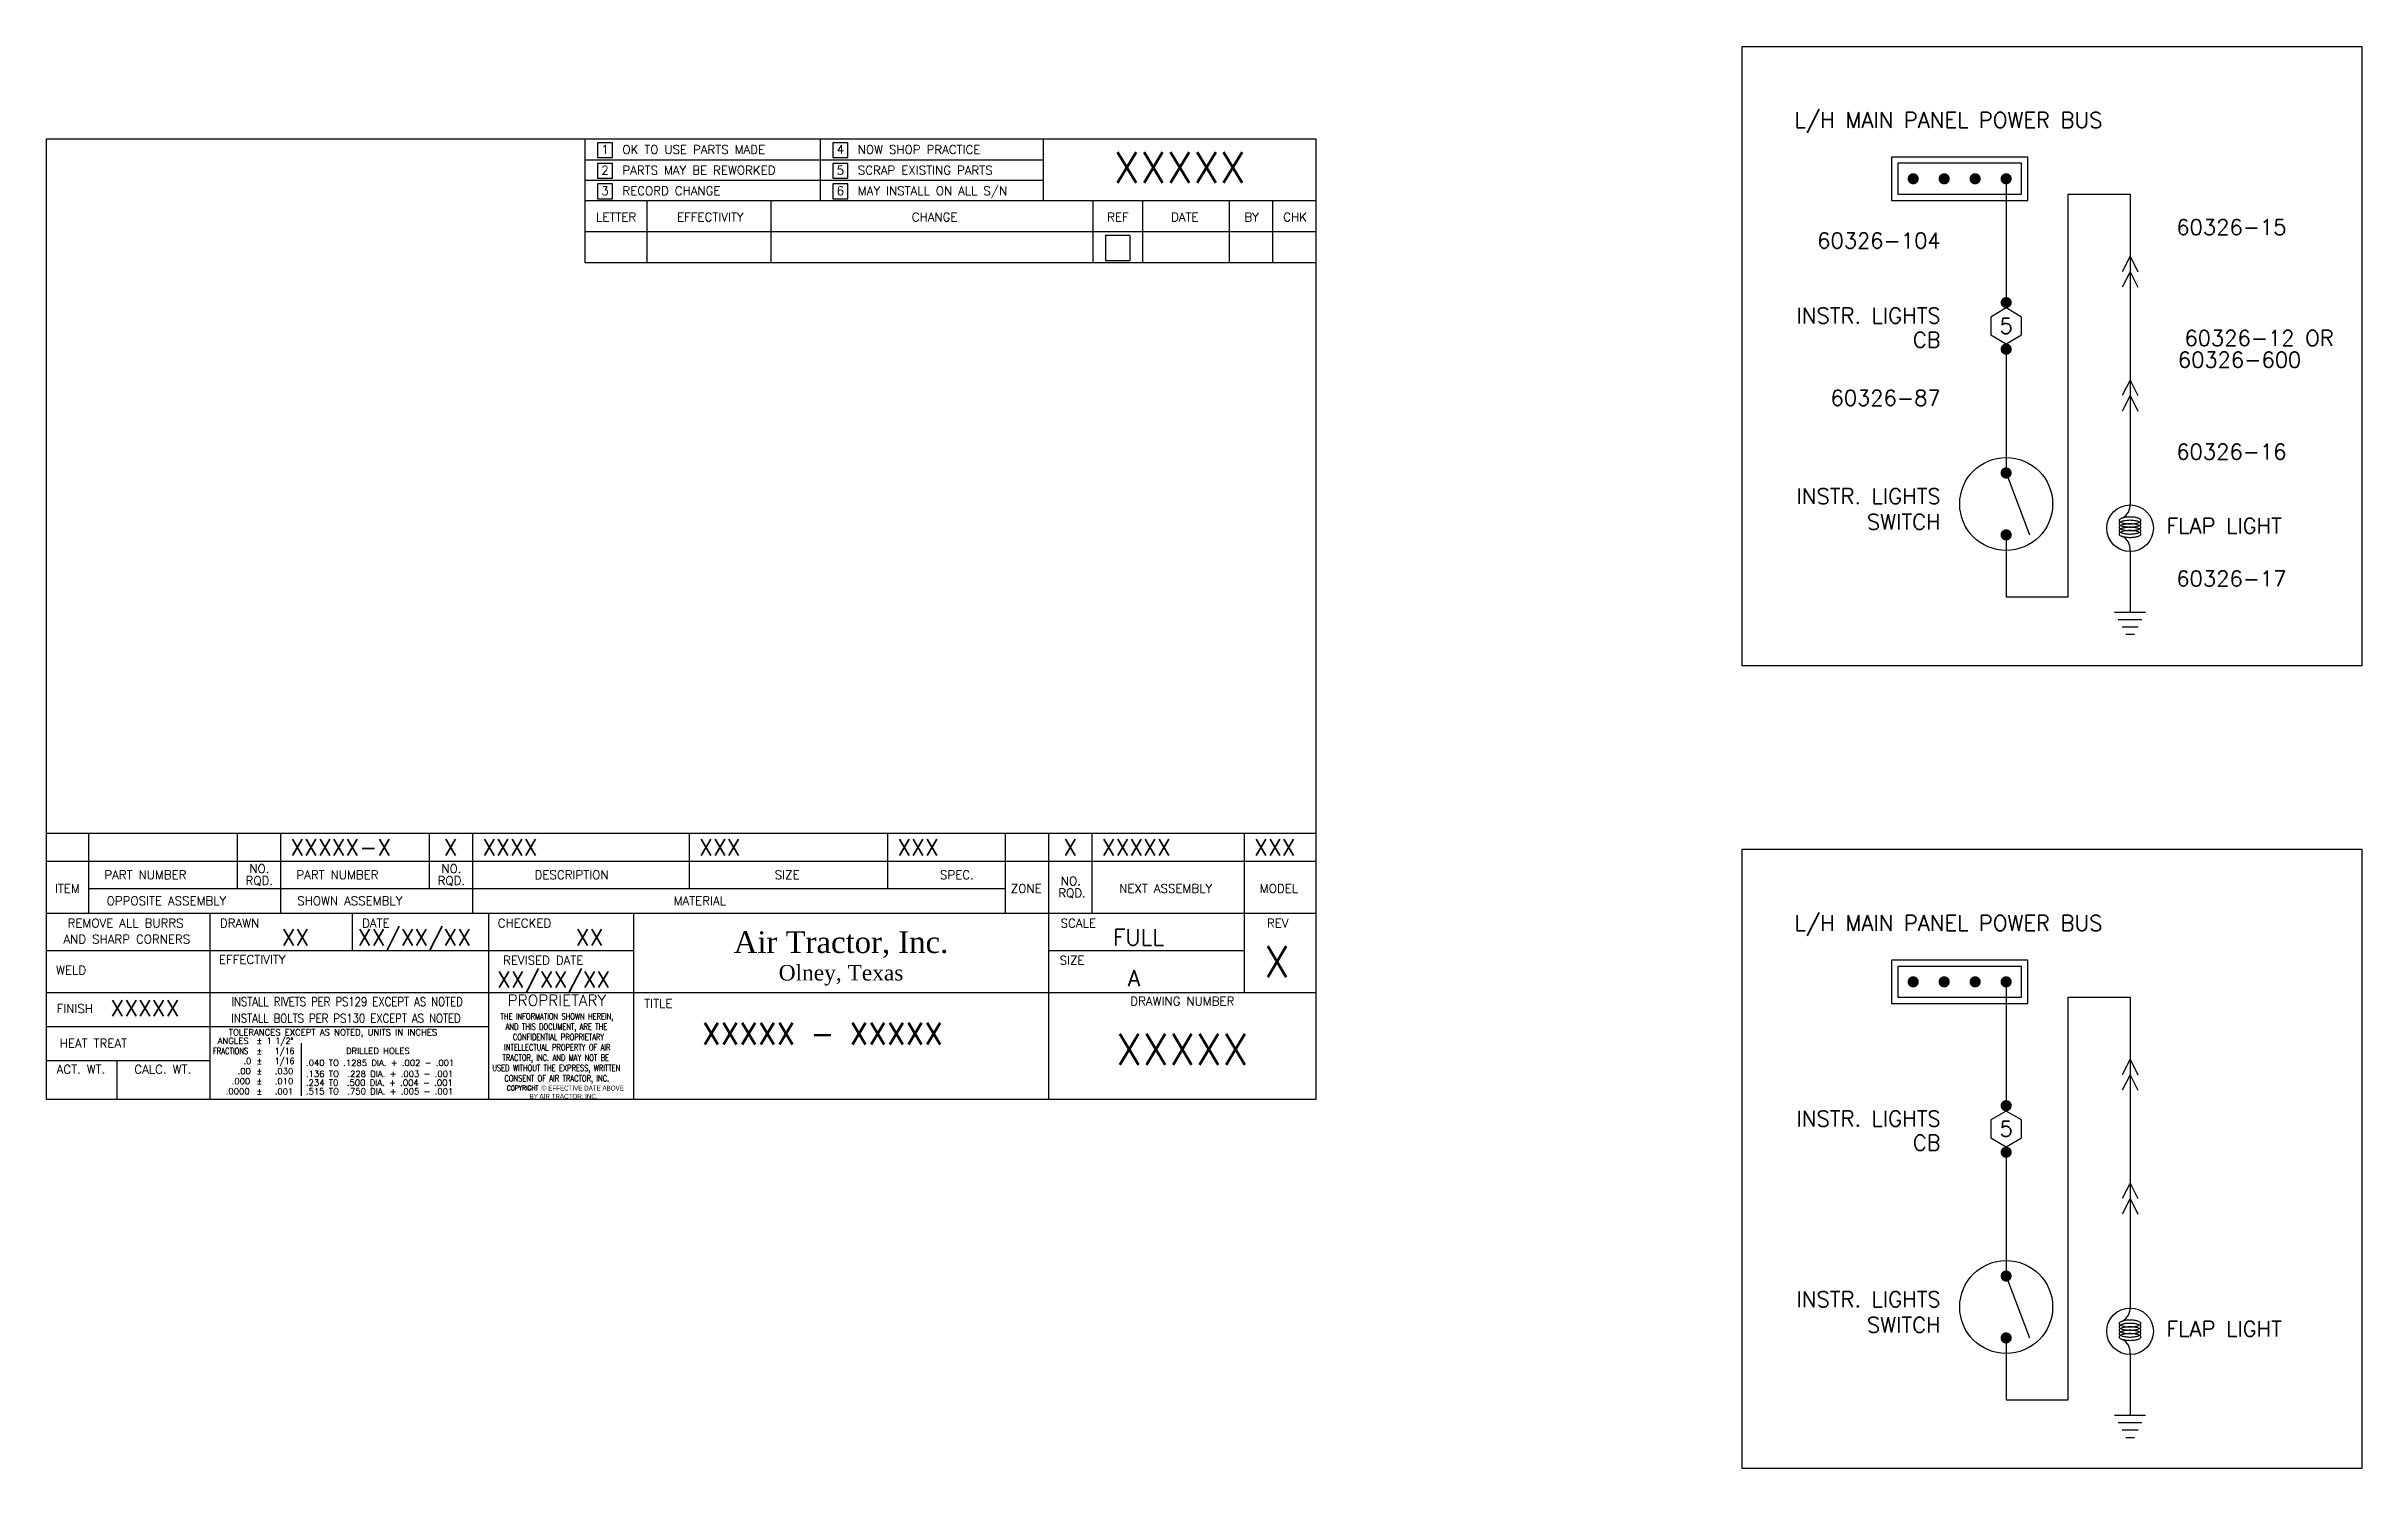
# Model space of a CAD drawing. Extents: x 0 to 18.7, y -3 to 8.5.
import ezdxf
from ezdxf.enums import TextEntityAlignment as Align

# ---------------------------------------------------------------- set-up
doc = ezdxf.new("R2010")
doc.units = 0
doc.header["$LTSCALE"] = 0.3
doc.header["$MEASUREMENT"] = 0
for name, color, linetype in [('1', 1, 'CONTINUOUS'), ('N', 2, 'CONTINUOUS'), ('NOTES', 2, 'CONTINUOUS'), ('TB', 1, 'CONTINUOUS'), ('TB Border', 9, 'CONTINUOUS'), ('W', 11, 'CONTINUOUS')]:
    doc.layers.add(name, color=color, linetype=linetype)
doc.styles.add('050', font='romans', dxfattribs={"height": 0.05})
doc.styles.add('070', font='ROMANS', dxfattribs={"height": 0.07})
doc.styles.add('130', font='romans', dxfattribs={"height": 0.13})
doc.styles.add('250', font='ROMANS', dxfattribs={"height": 0.25})
doc.styles.add('AT', font='georgia.ttf', dxfattribs={"height": 0.175})
doc.styles.add('ROMANS', font='romans.shx')

# ---------------------------------------------------------------- blocks, each defined once
blk = doc.blocks.new('TBN')
at = {"layer": 'TB', "color": 6}
for p, q in [((-1.17, 0.86), (-1.17, 0)), ((-3.42, 0.585), (-1.17, 0.585)), ((-2.682, 0.452), (-2.682, 0.026))]:
    blk.add_line(p, q, dxfattribs=at)
at = {"layer": 'NOTES', "insert": (-1.142, 0.418), "char_height": 0.078125, "attachment_point": 4, "style": 'ROMANS'}
blk.add_mtext_dynamic_manual_height_columns('\\pi0.12597;{\\H1.152x;PROPRIETARY\\H0.86806x;\\W0.75;\\P\\pi0.06829;\\H0.64x;\\C41;THE INFORMATION SHOWN HEREIN, \\P\\pi0.11025;AND THIS DOCUMENT, ARE THE \\P\\pi0.16829;CONFIDENTIAL PROPRIETARY \\P\\pi0.09775;INTELLECTUAL PROPERTY OF AIR \\P\\pi0.08436;TRACTOR, INC. AND MAY NOT BE \\P\\pi0.00222;USED WITHOUT THE EXPRESS, WRITTEN \\P\\pi0.09954;CONSENT OF AIR TRACTOR, INC.\\P\\pi0.11963;\\H0.8x;COPYRIGHT \\fArial|b0|i0|c0|p34;\\W1;©\\fMS Shell Dlg|b0|i0|c0|p0;\\W0.75; EFFECTIVE DATE ABOVE\\P\\pi0.30311;BY AIR TRACTOR, INC.}', width=1.11337, gutter_width=0.781, heights=[0], dxfattribs=at)
at = {"layer": 'TB', "color": 6, "style": '070'}
blk.add_text('EFFECTIVITY', height=0.07, dxfattribs=at).set_placement((-3.078, 1.126), align=Align.MIDDLE)
at = {"layer": 'TB', "color": 6, "style": '070', "width": 0.85}
for s, p in [('INSTALL RIVETS PER PS129 EXCEPT AS NOTED', (-2.312, 0.786)), ('INSTALL BOLTS PER PS130 EXCEPT AS NOTED', (-2.321, 0.652))]:
    blk.add_text(s, height=0.07, dxfattribs=at).set_placement(p, align=Align.MIDDLE)
at = {"layer": 'TB', "color": 6, "style": '050'}
for s, p in [('TOLERANCES EXCEPT AS NOTED, UNITS IN INCHES', (-2.426, 0.514)), ('DRILLED HOLES', (-2.064, 0.364))]:
    blk.add_text(s, height=0.05, dxfattribs=at).set_placement(p, align=Align.CENTER)
for s, width, p in [('FRACTIONS', 0.8, (-3.395, 0.363)), ('1 1/2%%D', 0.9, (-2.959, 0.445)), ('1/16', 0.9, (-2.896, 0.363)), ('1/16', 0.9, (-2.896, 0.282))]:
    blk.add_text(s, height=0.05, dxfattribs=dict(at, width=width)).set_placement(p)
for s, p in [('ANGLES', (-3.357, 0.445)), ('%%P', (-3.043, 0.445)), ('%%P', (-3.043, 0.363)), ('.00', (-3.196, 0.2)), ('.0', (-3.149, 0.282)), ('%%P', (-3.043, 0.282)), ('%%P', (-3.043, 0.2)), ('.030', (-2.896, 0.2)), ('.040 TO .1285 DIA. + .002 - .001', (-2.644, 0.267)), ('.136 TO  .228 DIA. + .003 - .001', (-2.644, 0.178)), ('.0000', (-3.292, 0.038)), ('.000', (-3.244, 0.119)), ('%%P', (-3.043, 0.119)), ('%%P', (-3.043, 0.036)), ('.010', (-2.896, 0.119)), ('.001', (-2.896, 0.036)), ('.234 T0  .500 DIA. + .004 - .001', (-2.644, 0.107)), ('.515 TO  .750 DIA. + .005 - .001', (-2.644, 0.037))]:
    blk.add_text(s, height=0.05, dxfattribs=at).set_placement(p)
blk = doc.blocks.new('ATB')
at = {"layer": 'TB', "color": 2, "width": 3.35, "attachment_point": 2, "style": 'AT'}
for s, insert, char_height in [('Air Tractor, Inc.', (-1.675, 0.494), 0.175), ('Olney, Texas', (-1.675, 0.222), 0.125)]:
    blk.add_mtext(s, dxfattribs=dict(at, insert=insert, char_height=char_height))
blk = doc.blocks.new('tb info')
at = {"layer": 'NOTES', "style": 'ROMANS'}
for tag, p in [('DRAWNBY', (-2.84, -0.26)), ('DRAWNDATE', (-2.225, -0.26)), ('CHECKBY', (-0.926, -0.26)), ('REVDATE', (-1.104, -0.6))]:
    blk.add_attdef(tag, p, '', height=0.13, dxfattribs=at)
at = {"layer": 'NOTES', "color": 11}
for tag, p, height, style in [('REVLETTER', (5.087, -0.515), 0.25, '250'), ('TITLE_001', (0.372, -1.06), 0.176, 'ROMANS')]:
    blk.add_attdef(tag, p, '', height=height, dxfattribs=dict(at, style=style))
blk = doc.blocks.new('WL')
at = {"layer": '1'}
for p, q in [((0, 0), (-0.0625, -0.125)), ((0, 0), (0.0625, -0.125)), ((0, -0.125), (-0.0625, -0.25)), ((0, -0.125), (0.0625, -0.25))]:
    blk.add_line(p, q, dxfattribs=at)
blk = doc.blocks.new('GR')
at = {"layer": '1'}
for p, q in [((-0.125, 0), (0.125, 0)), ((-0.095, 0.06), (0.095, 0.06)), ((-0.065, 0.12), (0.065, 0.12)), ((-0.035, 0.18), (0.035, 0.18))]:
    blk.add_line(p, q, dxfattribs=at)

msp = doc.modelspace()

# ---------------------------------------------------------------- linework, layer by layer
at = {"layer": '1'}
for p, q in [((15.82, 5.054), (16.007, 4.554)), ((15.82, -1.429), (16.007, -1.929))]:
    msp.add_line(p, q, dxfattribs=at)
for points in [[(14.895, 7.604), (14.895, 7.254), (15.995, 7.254), (15.995, 7.604)], [(15.945, 6.313), (15.82, 6.386), (15.695, 6.313), (15.695, 6.169), (15.82, 6.097), (15.945, 6.169)], [(14.895, 1.121), (14.895, 0.771), (15.995, 0.771), (15.995, 1.121)], [(15.945, -0.169), (15.82, -0.097), (15.695, -0.169), (15.695, -0.314), (15.82, -0.386), (15.945, -0.314)]]:
    msp.add_lwpolyline(points, close=True, dxfattribs=at)
for points in [[(14.945, 7.554), (14.945, 7.304), (15.945, 7.304), (15.945, 7.554), (14.945, 7.554)], [(14.945, 1.071), (14.945, 0.821), (15.945, 0.821), (15.945, 1.071), (14.945, 1.071)]]:
    msp.add_lwpolyline(points, dxfattribs=at)
at = {"layer": '1', "const_width": 0.045}
for points in [[(15.047, 7.429, 1), (15.092, 7.429, 1)], [(15.297, 7.429, 1), (15.342, 7.429, 1)], [(15.547, 7.429, 1), (15.592, 7.429, 1)], [(15.797, 7.429, 1), (15.842, 7.429, 1)], [(15.82, 6.407, -1), (15.82, 6.452, -1)], [(15.82, 6.076, 1), (15.82, 6.031, 1)], [(15.797, 5.054, 1), (15.842, 5.054, 1)], [(15.797, 4.554, 1), (15.842, 4.554, 1)], [(15.047, 0.946, 1), (15.092, 0.946, 1)], [(15.297, 0.946, 1), (15.342, 0.946, 1)], [(15.547, 0.946, 1), (15.592, 0.946, 1)], [(15.797, 0.946, 1), (15.842, 0.946, 1)], [(15.82, -0.076, -1), (15.82, -0.031, -1)], [(15.82, -0.407, 1), (15.82, -0.452, 1)], [(15.797, -1.429, 1), (15.842, -1.429, 1)], [(15.797, -1.929, 1), (15.842, -1.929, 1)]]:
    msp.add_lwpolyline(points, format="xyb", close=True, dxfattribs=at)
at = {"layer": '1', "color": 4}
for points in [[(16.908, 4.671, 0.236857), (16.904, 4.679, 0.085474), (16.882, 4.69, 0.043091), (16.856, 4.696, 0.031808), (16.82, 4.698, 0.031808), (16.784, 4.696, 0.043091), (16.757, 4.69, 0.085474), (16.736, 4.679, 0.236857), (16.732, 4.671, 0.236857), (16.736, 4.662, 0.085474), (16.757, 4.651, 0.043091), (16.784, 4.646, 0.031808), (16.82, 4.643, 0.031808), (16.856, 4.646, 0.043091), (16.882, 4.651, 0.085474), (16.904, 4.662, 0.236857)], [(16.908, 4.645, 0.236857), (16.904, 4.653, 0.085474), (16.882, 4.664, 0.043091), (16.856, 4.669, 0.031808), (16.82, 4.672, 0.031808), (16.784, 4.669, 0.043091), (16.757, 4.664, 0.085474), (16.736, 4.653, 0.236857), (16.732, 4.645, 0.236857), (16.736, 4.636, 0.085474), (16.757, 4.625, 0.043091), (16.784, 4.62, 0.031808), (16.82, 4.617, 0.031808), (16.856, 4.62, 0.043091), (16.882, 4.625, 0.085474), (16.904, 4.636, 0.236857)], [(16.908, 4.616, 0.236857), (16.904, 4.624, 0.085474), (16.882, 4.635, 0.043091), (16.856, 4.641, 0.031808), (16.82, 4.643, 0.031808), (16.784, 4.641, 0.043091), (16.757, 4.635, 0.085474), (16.736, 4.624, 0.236857), (16.732, 4.616, 0.236857), (16.736, 4.608, 0.085474), (16.757, 4.597, 0.043091), (16.784, 4.591, 0.031808), (16.82, 4.589, 0.031808), (16.856, 4.591, 0.043091), (16.882, 4.597, 0.085474), (16.904, 4.608, 0.236857)], [(16.908, 4.589, 0.236857), (16.904, 4.597, 0.085474), (16.882, 4.608, 0.043091), (16.856, 4.613, 0.031808), (16.82, 4.616, 0.031808), (16.784, 4.613, 0.043091), (16.757, 4.608, 0.085474), (16.736, 4.597, 0.236857), (16.732, 4.589, 0.236857), (16.736, 4.58, 0.085474), (16.757, 4.569, 0.043091), (16.784, 4.564, 0.031808), (16.82, 4.561, 0.031808), (16.856, 4.564, 0.043091), (16.882, 4.569, 0.085474), (16.904, 4.58, 0.236857)], [(16.908, 4.562, 0.236857), (16.904, 4.57, 0.085474), (16.882, 4.581, 0.043091), (16.856, 4.587, 0.031808), (16.82, 4.589, 0.031808), (16.784, 4.587, 0.043091), (16.757, 4.581, 0.085474), (16.736, 4.57, 0.236857), (16.732, 4.562, 0.236857), (16.736, 4.553, 0.085474), (16.757, 4.542, 0.043091), (16.784, 4.537, 0.031808), (16.82, 4.534, 0.031808), (16.856, 4.537, 0.043091), (16.882, 4.542, 0.085474), (16.904, 4.553, 0.236857)], [(16.908, -1.812, 0.236857), (16.904, -1.804, 0.085474), (16.882, -1.793, 0.043091), (16.856, -1.787, 0.031808), (16.82, -1.785, 0.031808), (16.784, -1.787, 0.043091), (16.757, -1.793, 0.085474), (16.736, -1.804, 0.236857), (16.732, -1.812, 0.236857), (16.736, -1.82, 0.085474), (16.757, -1.831, 0.043091), (16.784, -1.837, 0.031808), (16.82, -1.839, 0.031808), (16.856, -1.837, 0.043091), (16.882, -1.831, 0.085474), (16.904, -1.82, 0.236857)], [(16.908, -1.838, 0.236857), (16.904, -1.83, 0.085474), (16.882, -1.819, 0.043091), (16.856, -1.813, 0.031808), (16.82, -1.811, 0.031808), (16.784, -1.813, 0.043091), (16.757, -1.819, 0.085474), (16.736, -1.83, 0.236857), (16.732, -1.838, 0.236857), (16.736, -1.846, 0.085474), (16.757, -1.858, 0.043091), (16.784, -1.863, 0.031808), (16.82, -1.866, 0.031808), (16.856, -1.863, 0.043091), (16.882, -1.858, 0.085474), (16.904, -1.846, 0.236857)], [(16.908, -1.867, 0.236857), (16.904, -1.858, 0.085474), (16.882, -1.847, 0.043091), (16.856, -1.842, 0.031808), (16.82, -1.839, 0.031808), (16.784, -1.842, 0.043091), (16.757, -1.847, 0.085474), (16.736, -1.858, 0.236857), (16.732, -1.867, 0.236857), (16.736, -1.875, 0.085474), (16.757, -1.886, 0.043091), (16.784, -1.892, 0.031808), (16.82, -1.894, 0.031808), (16.856, -1.892, 0.043091), (16.882, -1.886, 0.085474), (16.904, -1.875, 0.236857)], [(16.908, -1.894, 0.236857), (16.904, -1.886, 0.085474), (16.882, -1.875, 0.043091), (16.856, -1.869, 0.031808), (16.82, -1.867, 0.031808), (16.784, -1.869, 0.043091), (16.757, -1.875, 0.085474), (16.736, -1.886, 0.236857), (16.732, -1.894, 0.236857), (16.736, -1.902, 0.085474), (16.757, -1.914, 0.043091), (16.784, -1.919, 0.031808), (16.82, -1.922, 0.031808), (16.856, -1.919, 0.043091), (16.882, -1.914, 0.085474), (16.904, -1.902, 0.236857)], [(16.908, -1.921, 0.236857), (16.904, -1.913, 0.085474), (16.882, -1.902, 0.043091), (16.856, -1.896, 0.031808), (16.82, -1.894, 0.031808), (16.784, -1.896, 0.043091), (16.757, -1.902, 0.085474), (16.736, -1.913, 0.236857), (16.732, -1.921, 0.236857), (16.736, -1.929, 0.085474), (16.757, -1.94, 0.043091), (16.784, -1.946, 0.031808), (16.82, -1.948, 0.031808), (16.856, -1.946, 0.043091), (16.882, -1.94, 0.085474), (16.904, -1.929, 0.236857)]]:
    msp.add_lwpolyline(points, format="xyb", close=True, dxfattribs=at)
at = {"layer": '1'}
for centre, radius in [((15.82, 4.804), 0.375), ((16.82, 4.608), 0.188), ((15.82, -1.679), 0.375), ((16.82, -1.875), 0.188)]:
    msp.add_circle(centre, radius, dxfattribs=at)
at = {"layer": '1', "color": 4}
for centre, start, end in [((16.7, 4.795), 299.108, 3.859), ((16.7, 4.437), 356.141, 60.892), ((16.7, -1.687), 299.108, 3.859), ((16.7, -2.046), 356.141, 60.892)]:
    msp.add_arc(centre, 0.121, start, end, dxfattribs=at)
at = {"layer": 'NOTES'}
for p, q in [((13.69, 8.498), (18.69, 8.498)), ((13.69, 3.498), (13.69, 8.498)), ((18.69, 8.498), (18.69, 3.498)), ((15.82, 7.429), (15.82, 6.429)), ((16.32, 4.054), (16.32, 7.304)), ((16.32, 7.304), (16.82, 7.304)), ((16.82, 7.304), (16.82, 4.804)), ((15.82, 6.054), (15.82, 5.054)), ((15.82, 4.554), (15.82, 4.054)), ((16.82, 4.429), (16.82, 3.929)), ((15.82, 4.054), (16.32, 4.054)), ((18.69, 3.498), (13.69, 3.498)), ((13.69, 2.016), (18.69, 2.016)), ((13.69, -2.984), (13.69, 2.016)), ((18.69, 2.016), (18.69, -2.984)), ((15.82, 0.946), (15.82, -0.054)), ((16.32, -2.429), (16.32, 0.821)), ((16.32, 0.821), (16.82, 0.821)), ((16.82, 0.821), (16.82, -1.679)), ((15.82, -0.429), (15.82, -1.429)), ((15.82, -1.929), (15.82, -2.429)), ((16.82, -2.054), (16.82, -2.554)), ((15.82, -2.429), (16.32, -2.429)), ((18.69, -2.984), (13.69, -2.984))]:
    msp.add_line(p, q, dxfattribs=at)
at = {"layer": 'TB', "color": 9}
for p, q in [((4.35, 6.75), (4.35, 7.75)), ((8.05, 7.25), (8.05, 7.75)), ((10.25, 7.25), (4.35, 7.25)), ((8.09, 2.145), (8.09, 0)), ((0, 1.5), (10.25, 1.5)), ((1.32, 1.5), (1.32, 0)), ((4.74, 1.5), (4.74, 0)), ((0, 0.86), (10.25, 0.86))]:
    msp.add_line(p, q, dxfattribs=at)
at = {"layer": 'TB', "color": 6}
for p, q in [((6.25, 7.25), (6.25, 7.75)), ((4.35, 7.583), (8.05, 7.583)), ((4.35, 7.417), (8.05, 7.417)), ((4.85, 6.75), (4.85, 7.25)), ((5.85, 6.75), (5.85, 7.25)), ((8.45, 6.75), (8.45, 7.25)), ((8.85, 6.75), (8.85, 7.25)), ((9.55, 6.75), (9.55, 7.25)), ((9.9, 6.75), (9.9, 7.25)), ((10.25, 7), (4.35, 7)), ((10.25, 6.75), (4.35, 6.75)), ((0, 2.145), (10.25, 2.145)), ((0.34, 2.145), (0.34, 1.5)), ((1.54, 2.145), (1.54, 1.7)), ((1.89, 2.145), (1.89, 1.5)), ((3.09, 2.145), (3.09, 1.7)), ((3.44, 2.145), (3.44, 1.5)), ((5.19, 2.145), (5.19, 1.7)), ((6.79, 2.145), (6.79, 1.7)), ((7.74, 2.145), (7.74, 1.5)), ((8.44, 2.145), (8.44, 1.5)), ((9.67, 2.145), (9.67, 0.86)), ((0, 1.92), (10.25, 1.92)), ((0.34, 1.7), (7.74, 1.7)), ((2.47, 1.5), (2.47, 1.2)), ((3.57, 1.5), (3.57, 1.2)), ((0, 1.2), (4.74, 1.2)), ((3.57, 1.2), (3.57, 0.86)), ((8.09, 1.2), (9.67, 1.2)), ((0, 0.585), (1.32, 0.585)), ((0, 0.31), (1.32, 0.31)), ((0.57, 0.31), (0.57, 0))]:
    msp.add_line(p, q, dxfattribs=at)
for points in [[(4.57, 7.72), (4.45, 7.72), (4.45, 7.6), (4.57, 7.6)], [(6.47, 7.72), (6.35, 7.72), (6.35, 7.6), (6.47, 7.6)], [(4.57, 7.553), (4.45, 7.553), (4.45, 7.433), (4.57, 7.433)], [(6.47, 7.553), (6.35, 7.553), (6.35, 7.433), (6.47, 7.433)], [(4.57, 7.387), (4.45, 7.387), (4.45, 7.267), (4.57, 7.267)], [(6.47, 7.387), (6.35, 7.387), (6.35, 7.267), (6.47, 7.267)], [(8.75, 6.97), (8.55, 6.97), (8.55, 6.77), (8.75, 6.77)]]:
    msp.add_lwpolyline(points, close=True, dxfattribs=at)
at = {"layer": 'TB Border', "color": 9}
msp.add_lwpolyline([(10.25, 0), (10.25, 7.75), (0, 7.75), (0, 0)], close=True, dxfattribs=at)

# ---------------------------------------------------------------- block references
at = {"layer": 'NOTES'}
ref = msp.add_blockref('tb info', (4.74, 1.5), dxfattribs=at)
ref.add_attrib('DRAWNBY', 'XX', (1.9, 1.24), dxfattribs={"height": 0.13, "style": 'ROMANS'})
ref.add_attrib('DRAWNDATE', 'XX/XX/XX', (2.515, 1.24), dxfattribs={"height": 0.13, "style": 'ROMANS'})
ref.add_attrib('CHECKBY', 'XX', (4.275, 1.24), dxfattribs={"height": 0.13, "style": 'ROMANS'})
ref.add_attrib('REVDATE', 'XX/XX/XX', (3.639, 0.9), dxfattribs={"height": 0.13, "style": 'ROMANS'})
ref.add_attrib('TITLE_001', 'XXXXX - XXXXX', (5.292, 0.44), dxfattribs={"color": 11, "height": 0.176, "style": 'ROMANS'})
ref.add_attrib('REVLETTER', 'X', (9.827, 0.985), dxfattribs={"color": 11, "height": 0.25, "style": '250'})
msp.add_blockref('TBN', (4.74, 0), dxfattribs=at)
at = {"layer": 'TB'}
msp.add_blockref('ATB', (8.09, 0.86), dxfattribs=at)
at = {"layer": 'W'}
for p in [(16.82, 6.804), (16.82, 5.804), (16.82, 0.321), (16.82, -0.679)]:
    msp.add_blockref('WL', p, dxfattribs=at)
at = {"layer": 'W', "rotation": 180}
for p in [(16.82, 3.929), (16.82, -2.554)]:
    msp.add_blockref('GR', p, dxfattribs=at)

# ---------------------------------------------------------------- texts
at = {"layer": 'N', "style": '130'}
for s, p in [('L/H MAIN PANEL POWER BUS', (14.111, 7.841)), ('FLAP LIGHT', (17.113, 4.565)), ('L/H MAIN PANEL POWER BUS', (14.111, 1.358)), ('FLAP LIGHT', (17.113, -1.918))]:
    msp.add_text(s, height=0.125, dxfattribs=at).set_placement(p)
for s, p in [('60326-104', (15.291, 6.867)), ('60326-15', (18.083, 6.976)), ('INSTR. LIGHTS', (15.291, 6.262)), ('CB', (15.291, 6.067)), ('60326-12 OR', (18.464, 6.081)), ('60326-600', (18.202, 5.906)), ('60326-87', (15.291, 5.597)), ('60326-16', (18.083, 5.163)), ('INSTR. LIGHTS', (15.291, 4.804)), ('SWITCH', (15.291, 4.597)), ('60326-17', (18.083, 4.139)), ('INSTR. LIGHTS', (15.291, -0.221)), ('CB', (15.291, -0.415)), ('INSTR. LIGHTS', (15.291, -1.679)), ('SWITCH', (15.291, -1.886))]:
    msp.add_text(s, height=0.125, dxfattribs=at).set_placement(p, align=Align.RIGHT)
for p in [(15.82, 6.241), (15.82, -0.241)]:
    msp.add_text('5', height=0.125, dxfattribs=at).set_placement(p, align=Align.MIDDLE)
at = {"layer": 'NOTES', "color": 11, "style": '250'}
for p in [(9.15, 7.52), (9.17, 0.4)]:
    msp.add_text('XXXXX', height=0.25, dxfattribs=at).set_placement(p, align=Align.MIDDLE)
at = {"layer": 'NOTES', "style": '130'}
for s, p in [('XXXXX-X', (1.97, 1.967)), ('XXXX', (3.52, 1.967)), ('XXX', (5.27, 1.967)), ('XXX', (6.87, 1.967)), ('XXXXX', (8.52, 1.967)), ('XXX', (9.75, 1.967)), ('FULL', (8.61, 1.24)), ('A', (8.73, 0.91)), ('XXXXX', (0.518, 0.669))]:
    msp.add_text(s, height=0.13, dxfattribs=at).set_placement(p)
for p in [(3.265, 1.967), (8.265, 1.967)]:
    msp.add_text('X', height=0.13, dxfattribs=at).set_placement(p, align=Align.CENTER)
at = {"layer": 'TB', "color": 6, "style": '070'}
for s, p in [('1', (4.48, 7.63)), ('OK TO USE PARTS MADE', (4.65, 7.63)), ('4', (6.38, 7.63)), ('NOW SHOP PRACTICE', (6.55, 7.63)), ('2', (4.48, 7.463)), ('PARTS MAY BE REWORKED', (4.65, 7.463)), ('5', (6.38, 7.463)), ('SCRAP EXISTING PARTS', (6.55, 7.463)), ('3', (4.48, 7.297)), ('RECORD CHANGE', (4.65, 7.297)), ('6', (6.38, 7.297)), ('MAY INSTALL ON ALL S/N', (6.55, 7.297))]:
    msp.add_text(s, height=0.07, dxfattribs=at).set_placement(p)
for s, p in [('LETTER', (4.6, 7.12)), ('EFFECTIVITY', (5.36, 7.12)), ('CHANGE', (7.17, 7.12)), ('REF', (8.65, 7.12)), ('DATE', (9.19, 7.12)), ('BY', (9.73, 7.12)), ('CHK', (10.08, 7.12)), ('NO.', (1.72, 1.86)), ('NO.', (3.27, 1.86)), ('ITEM', (0.17, 1.7)), ('PART NUMBER', (0.8, 1.81)), ('RQD.', (1.72, 1.76)), ('PART NUMBER', (2.35, 1.81)), ('RQD.', (3.27, 1.76)), ('DESCRIPTION', (4.24, 1.81)), ('SIZE', (5.98, 1.81)), ('SPEC.', (7.35, 1.81)), ('ZONE', (7.91, 1.7)), ('RQD.', (8.28, 1.66)), ('NO.', (8.27, 1.76)), ('NEXT ASSEMBLY ', (9.06, 1.7)), ('MODEL', (9.95, 1.7)), ('OPPOSITE ASSEMBLY', (0.97, 1.6)), ('SHOWN ASSEMBLY', (2.45, 1.6)), ('MATERIAL', (5.275, 1.6)), ('AND SHARP CORNERS', (0.65, 1.29)), ('REMOVE ALL BURRS', (0.64, 1.42)), ('DRAWN', (1.56, 1.42)), ('DATE', (2.66, 1.42)), ('CHECKED', (3.86, 1.42)), ('SCALE', (8.33, 1.42)), ('REV', (9.94, 1.42)), ('REVISED DATE', (4.011, 1.12)), ('SIZE', (8.28, 1.12)), ('WELD', (0.2, 1.04)), ('FINISH', (0.23, 0.73)), ('TITLE', (4.94, 0.77)), ('DRAWING NUMBER', (9.17, 0.79)), ('HEAT TREAT', (0.38, 0.45)), ('ACT. WT.', (0.28, 0.24)), ('CALC. WT.', (0.94, 0.24))]:
    msp.add_text(s, height=0.07, dxfattribs=at).set_placement(p, align=Align.MIDDLE)

doc.saveas('drawing.dxf')
